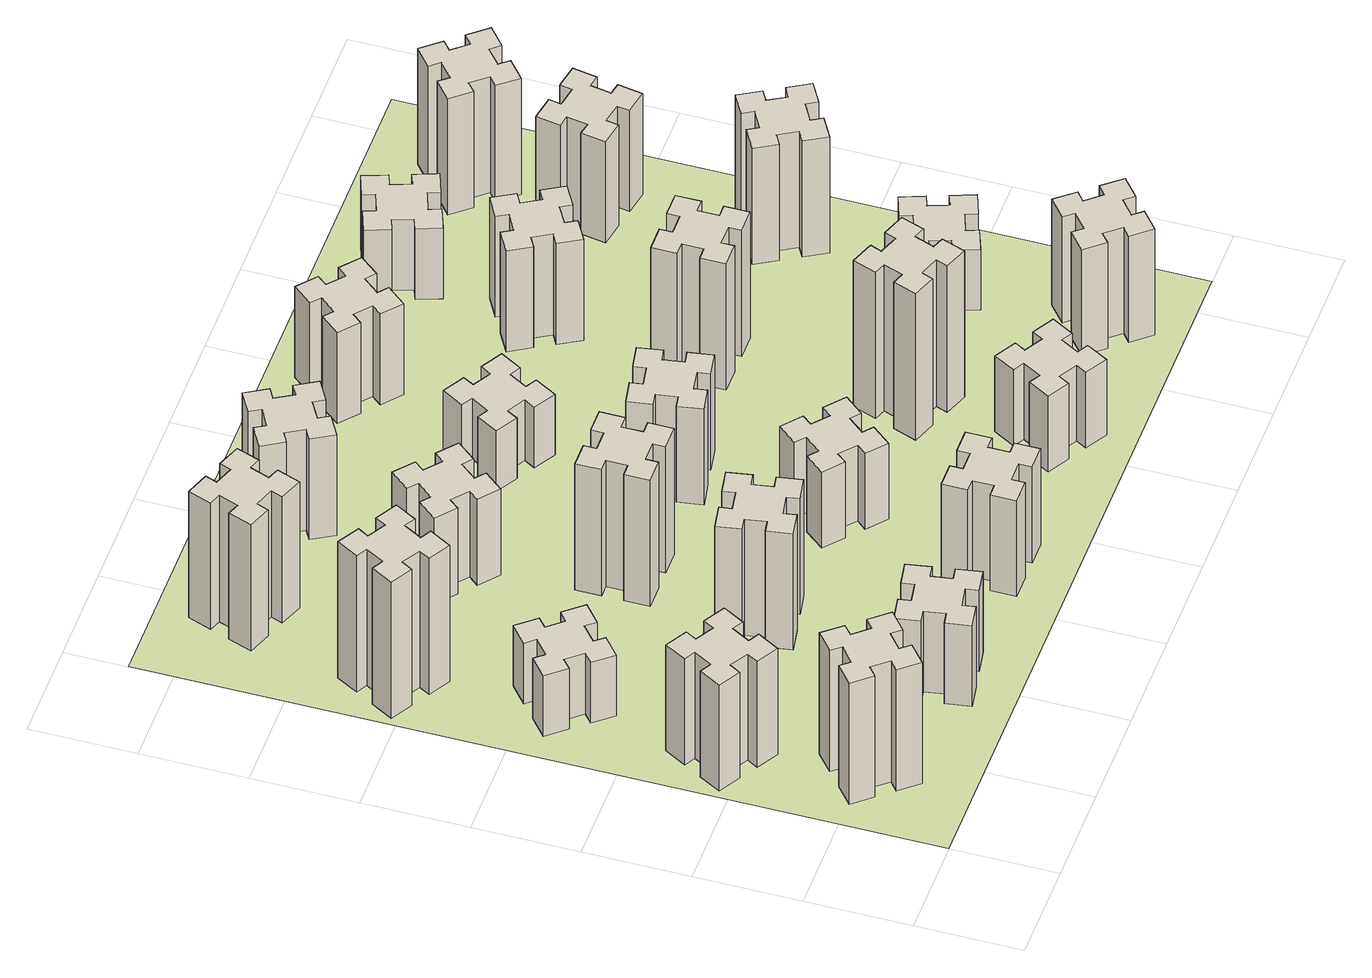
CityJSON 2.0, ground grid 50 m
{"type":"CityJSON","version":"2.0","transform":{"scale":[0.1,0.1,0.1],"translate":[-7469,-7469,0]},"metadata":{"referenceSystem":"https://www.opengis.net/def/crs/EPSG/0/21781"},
"CityObjects":{
"building1":{"type":"Building","attributes":{"class":"1000","function":"1000","usage":"1000","yearOfConstruction":2016,"roofType":"1000","measuredHeight":72,"storeysAboveGround":30,"storeysBelowGround":0},"geometry":[{"type":"Solid","lod":"1","boundaries":[[[[0,1,2,3,4,5,6,7,8,9,10,11,12,13,14,15,16,17,18,19]],[[17,16,20,21]],[[16,15,22,20]],[[15,14,23,22]],[[14,13,24,23]],[[13,12,25,24]],[[12,11,26,25]],[[11,10,27,26]],[[10,9,28,27]],[[9,8,29,28]],[[8,7,30,29]],[[7,6,31,30]],[[6,5,32,31]],[[5,4,33,32]],[[4,3,34,33]],[[3,2,35,34]],[[2,1,36,35]],[[1,0,37,36]],[[0,19,38,37]],[[19,18,39,38]],[[18,17,21,39]],[[24,25,26,27,28,29,30,31,32,33,34,35,36,37,38,39,21,20,22,23]]]]}]},
"building2":{"type":"Building","attributes":{"class":"1000","function":"1000","usage":"1000","yearOfConstruction":2016,"roofType":"1000","measuredHeight":63,"storeysAboveGround":30,"storeysBelowGround":0},"geometry":[{"type":"Solid","lod":"1","boundaries":[[[[40,41,42,43,44,45,46,47,48,49,50,51,52,53,54,55,56,57,58,59]],[[57,56,60,61]],[[56,55,62,60]],[[55,54,63,62]],[[54,53,64,63]],[[53,52,65,64]],[[52,51,66,65]],[[51,50,67,66]],[[50,49,68,67]],[[49,48,69,68]],[[48,47,70,69]],[[47,46,71,70]],[[46,45,72,71]],[[45,44,73,72]],[[44,43,74,73]],[[43,42,75,74]],[[42,41,76,75]],[[41,40,77,76]],[[40,59,78,77]],[[59,58,79,78]],[[58,57,61,79]],[[64,65,66,67,68,69,70,71,72,73,74,75,76,77,78,79,61,60,62,63]]]]}]},
"building3":{"type":"Building","attributes":{"class":"1000","function":"1000","usage":"1000","yearOfConstruction":2016,"roofType":"1000","measuredHeight":36,"storeysAboveGround":30,"storeysBelowGround":0},"geometry":[{"type":"Solid","lod":"1","boundaries":[[[[80,81,82,83,84,85,86,87,88,89,90,91,92,93,94,95,96,97,98,99]],[[97,96,100,101]],[[96,95,102,100]],[[95,94,103,102]],[[94,93,104,103]],[[93,92,105,104]],[[92,91,106,105]],[[91,90,107,106]],[[90,89,108,107]],[[89,88,109,108]],[[88,87,110,109]],[[87,86,111,110]],[[86,85,112,111]],[[85,84,113,112]],[[84,83,114,113]],[[83,82,115,114]],[[82,81,116,115]],[[81,80,117,116]],[[80,99,118,117]],[[99,98,119,118]],[[98,97,101,119]],[[104,105,106,107,108,109,110,111,112,113,114,115,116,117,118,119,101,100,102,103]]]]}]},
"building4":{"type":"Building","attributes":{"class":"1000","function":"1000","usage":"1000","yearOfConstruction":2016,"roofType":"1000","measuredHeight":81,"storeysAboveGround":30,"storeysBelowGround":0},"geometry":[{"type":"Solid","lod":"1","boundaries":[[[[120,121,122,123,124,125,126,127,128,129,130,131,132,133,134,135,136,137,138,139]],[[137,136,140,141]],[[136,135,142,140]],[[135,134,143,142]],[[134,133,144,143]],[[133,132,145,144]],[[132,131,146,145]],[[131,130,147,146]],[[130,129,148,147]],[[129,128,149,148]],[[128,127,150,149]],[[127,126,151,150]],[[126,125,152,151]],[[125,124,153,152]],[[124,123,154,153]],[[123,122,155,154]],[[122,121,156,155]],[[121,120,157,156]],[[120,139,158,157]],[[139,138,159,158]],[[138,137,141,159]],[[144,145,146,147,148,149,150,151,152,153,154,155,156,157,158,159,141,140,142,143]]]]}]},
"building5":{"type":"Building","attributes":{"class":"1000","function":"1000","usage":"1000","yearOfConstruction":2016,"roofType":"1000","measuredHeight":48,"storeysAboveGround":30,"storeysBelowGround":0},"geometry":[{"type":"Solid","lod":"1","boundaries":[[[[160,161,162,163,164,165,166,167,168,169,170,171,172,173,174,175,176,177,178,179]],[[177,176,180,181]],[[176,175,182,180]],[[175,174,183,182]],[[174,173,184,183]],[[173,172,185,184]],[[172,171,186,185]],[[171,170,187,186]],[[170,169,188,187]],[[169,168,189,188]],[[168,167,190,189]],[[167,166,191,190]],[[166,165,192,191]],[[165,164,193,192]],[[164,163,194,193]],[[163,162,195,194]],[[162,161,196,195]],[[161,160,197,196]],[[160,179,198,197]],[[179,178,199,198]],[[178,177,181,199]],[[184,185,186,187,188,189,190,191,192,193,194,195,196,197,198,199,181,180,182,183]]]]}]},
"building6":{"type":"Building","attributes":{"class":"1000","function":"1000","usage":"1000","yearOfConstruction":2016,"roofType":"1000","measuredHeight":75,"storeysAboveGround":30,"storeysBelowGround":0},"geometry":[{"type":"Solid","lod":"1","boundaries":[[[[200,201,202,203,204,205,206,207,208,209,210,211,212,213,214,215,216,217,218,219]],[[217,216,220,221]],[[216,215,222,220]],[[215,214,223,222]],[[214,213,224,223]],[[213,212,225,224]],[[212,211,226,225]],[[211,210,227,226]],[[210,209,228,227]],[[209,208,229,228]],[[208,207,230,229]],[[207,206,231,230]],[[206,205,232,231]],[[205,204,233,232]],[[204,203,234,233]],[[203,202,235,234]],[[202,201,236,235]],[[201,200,237,236]],[[200,219,238,237]],[[219,218,239,238]],[[218,217,221,239]],[[224,225,226,227,228,229,230,231,232,233,234,235,236,237,238,239,221,220,222,223]]]]}]},
"building7":{"type":"Building","attributes":{"class":"1000","function":"1000","usage":"1000","yearOfConstruction":2016,"roofType":"1000","measuredHeight":69,"storeysAboveGround":30,"storeysBelowGround":0},"geometry":[{"type":"Solid","lod":"1","boundaries":[[[[240,241,242,243,244,245,246,247,248,249,250,251,252,253,254,255,256,257,258,259]],[[257,256,260,261]],[[256,255,262,260]],[[255,254,263,262]],[[254,253,264,263]],[[253,252,265,264]],[[252,251,266,265]],[[251,250,267,266]],[[250,249,268,267]],[[249,248,269,268]],[[248,247,270,269]],[[247,246,271,270]],[[246,245,272,271]],[[245,244,273,272]],[[244,243,274,273]],[[243,242,275,274]],[[242,241,276,275]],[[241,240,277,276]],[[240,259,278,277]],[[259,258,279,278]],[[258,257,261,279]],[[264,265,266,267,268,269,270,271,272,273,274,275,276,277,278,279,261,260,262,263]]]]}]},
"building8":{"type":"Building","attributes":{"class":"1000","function":"1000","usage":"1000","yearOfConstruction":2016,"roofType":"1000","measuredHeight":75,"storeysAboveGround":30,"storeysBelowGround":0},"geometry":[{"type":"Solid","lod":"1","boundaries":[[[[280,281,282,283,284,285,286,287,288,289,290,291,292,293,294,295,296,297,298,299]],[[297,296,300,301]],[[296,295,302,300]],[[295,294,303,302]],[[294,293,304,303]],[[293,292,305,304]],[[292,291,306,305]],[[291,290,307,306]],[[290,289,308,307]],[[289,288,309,308]],[[288,287,310,309]],[[287,286,311,310]],[[286,285,312,311]],[[285,284,313,312]],[[284,283,314,313]],[[283,282,315,314]],[[282,281,316,315]],[[281,280,317,316]],[[280,299,318,317]],[[299,298,319,318]],[[298,297,301,319]],[[304,305,306,307,308,309,310,311,312,313,314,315,316,317,318,319,301,300,302,303]]]]}]},
"building9":{"type":"Building","attributes":{"class":"1000","function":"1000","usage":"1000","yearOfConstruction":2016,"roofType":"1000","measuredHeight":51,"storeysAboveGround":30,"storeysBelowGround":0},"geometry":[{"type":"Solid","lod":"1","boundaries":[[[[320,321,322,323,324,325,326,327,328,329,330,331,332,333,334,335,336,337,338,339]],[[337,336,340,341]],[[336,335,342,340]],[[335,334,343,342]],[[334,333,344,343]],[[333,332,345,344]],[[332,331,346,345]],[[331,330,347,346]],[[330,329,348,347]],[[329,328,349,348]],[[328,327,350,349]],[[327,326,351,350]],[[326,325,352,351]],[[325,324,353,352]],[[324,323,354,353]],[[323,322,355,354]],[[322,321,356,355]],[[321,320,357,356]],[[320,339,358,357]],[[339,338,359,358]],[[338,337,341,359]],[[344,345,346,347,348,349,350,351,352,353,354,355,356,357,358,359,341,340,342,343]]]]}]},
"building10":{"type":"Building","attributes":{"class":"1000","function":"1000","usage":"1000","yearOfConstruction":2016,"roofType":"1000","measuredHeight":57,"storeysAboveGround":30,"storeysBelowGround":0},"geometry":[{"type":"Solid","lod":"1","boundaries":[[[[360,361,362,363,364,365,366,367,368,369,370,371,372,373,374,375,376,377,378,379]],[[377,376,380,381]],[[376,375,382,380]],[[375,374,383,382]],[[374,373,384,383]],[[373,372,385,384]],[[372,371,386,385]],[[371,370,387,386]],[[370,369,388,387]],[[369,368,389,388]],[[368,367,390,389]],[[367,366,391,390]],[[366,365,392,391]],[[365,364,393,392]],[[364,363,394,393]],[[363,362,395,394]],[[362,361,396,395]],[[361,360,397,396]],[[360,379,398,397]],[[379,378,399,398]],[[378,377,381,399]],[[384,385,386,387,388,389,390,391,392,393,394,395,396,397,398,399,381,380,382,383]]]]}]},
"building11":{"type":"Building","attributes":{"class":"1000","function":"1000","usage":"1000","yearOfConstruction":2016,"roofType":"1000","measuredHeight":60,"storeysAboveGround":30,"storeysBelowGround":0},"geometry":[{"type":"Solid","lod":"1","boundaries":[[[[400,401,402,403,404,405,406,407,408,409,410,411,412,413,414,415,416,417,418,419]],[[417,416,420,421]],[[416,415,422,420]],[[415,414,423,422]],[[414,413,424,423]],[[413,412,425,424]],[[412,411,426,425]],[[411,410,427,426]],[[410,409,428,427]],[[409,408,429,428]],[[408,407,430,429]],[[407,406,431,430]],[[406,405,432,431]],[[405,404,433,432]],[[404,403,434,433]],[[403,402,435,434]],[[402,401,436,435]],[[401,400,437,436]],[[400,419,438,437]],[[419,418,439,438]],[[418,417,421,439]],[[424,425,426,427,428,429,430,431,432,433,434,435,436,437,438,439,421,420,422,423]]]]}]},
"building12":{"type":"Building","attributes":{"class":"1000","function":"1000","usage":"1000","yearOfConstruction":2016,"roofType":"1000","measuredHeight":45,"storeysAboveGround":30,"storeysBelowGround":0},"geometry":[{"type":"Solid","lod":"1","boundaries":[[[[440,441,442,443,444,445,446,447,448,449,450,451,452,453,454,455,456,457,458,459]],[[457,456,460,461]],[[456,455,462,460]],[[455,454,463,462]],[[454,453,464,463]],[[453,452,465,464]],[[452,451,466,465]],[[451,450,467,466]],[[450,449,468,467]],[[449,448,469,468]],[[448,447,470,469]],[[447,446,471,470]],[[446,445,472,471]],[[445,444,473,472]],[[444,443,474,473]],[[443,442,475,474]],[[442,441,476,475]],[[441,440,477,476]],[[440,459,478,477]],[[459,458,479,478]],[[458,457,461,479]],[[464,465,466,467,468,469,470,471,472,473,474,475,476,477,478,479,461,460,462,463]]]]}]},
"building13":{"type":"Building","attributes":{"class":"1000","function":"1000","usage":"1000","yearOfConstruction":2016,"roofType":"1000","measuredHeight":57,"storeysAboveGround":30,"storeysBelowGround":0},"geometry":[{"type":"Solid","lod":"1","boundaries":[[[[480,481,482,483,484,485,486,487,488,489,490,491,492,493,494,495,496,497,498,499]],[[497,496,500,501]],[[496,495,502,500]],[[495,494,503,502]],[[494,493,504,503]],[[493,492,505,504]],[[492,491,506,505]],[[491,490,507,506]],[[490,489,508,507]],[[489,488,509,508]],[[488,487,510,509]],[[487,486,511,510]],[[486,485,512,511]],[[485,484,513,512]],[[484,483,514,513]],[[483,482,515,514]],[[482,481,516,515]],[[481,480,517,516]],[[480,499,518,517]],[[499,498,519,518]],[[498,497,501,519]],[[504,505,506,507,508,509,510,511,512,513,514,515,516,517,518,519,501,500,502,503]]]]}]},
"building14":{"type":"Building","attributes":{"class":"1000","function":"1000","usage":"1000","yearOfConstruction":2016,"roofType":"1000","measuredHeight":36,"storeysAboveGround":30,"storeysBelowGround":0},"geometry":[{"type":"Solid","lod":"1","boundaries":[[[[520,521,522,523,524,525,526,527,528,529,530,531,532,533,534,535,536,537,538,539]],[[537,536,540,541]],[[536,535,542,540]],[[535,534,543,542]],[[534,533,544,543]],[[533,532,545,544]],[[532,531,546,545]],[[531,530,547,546]],[[530,529,548,547]],[[529,528,549,548]],[[528,527,550,549]],[[527,526,551,550]],[[526,525,552,551]],[[525,524,553,552]],[[524,523,554,553]],[[523,522,555,554]],[[522,521,556,555]],[[521,520,557,556]],[[520,539,558,557]],[[539,538,559,558]],[[538,537,541,559]],[[544,545,546,547,548,549,550,551,552,553,554,555,556,557,558,559,541,540,542,543]]]]}]},
"building15":{"type":"Building","attributes":{"class":"1000","function":"1000","usage":"1000","yearOfConstruction":2016,"roofType":"1000","measuredHeight":45,"storeysAboveGround":30,"storeysBelowGround":0},"geometry":[{"type":"Solid","lod":"1","boundaries":[[[[560,561,562,563,564,565,566,567,568,569,570,571,572,573,574,575,576,577,578,579]],[[577,576,580,581]],[[576,575,582,580]],[[575,574,583,582]],[[574,573,584,583]],[[573,572,585,584]],[[572,571,586,585]],[[571,570,587,586]],[[570,569,588,587]],[[569,568,589,588]],[[568,567,590,589]],[[567,566,591,590]],[[566,565,592,591]],[[565,564,593,592]],[[564,563,594,593]],[[563,562,595,594]],[[562,561,596,595]],[[561,560,597,596]],[[560,579,598,597]],[[579,578,599,598]],[[578,577,581,599]],[[584,585,586,587,588,589,590,591,592,593,594,595,596,597,598,599,581,580,582,583]]]]}]},
"building16":{"type":"Building","attributes":{"class":"1000","function":"1000","usage":"1000","yearOfConstruction":2016,"roofType":"1000","measuredHeight":87,"storeysAboveGround":30,"storeysBelowGround":0},"geometry":[{"type":"Solid","lod":"1","boundaries":[[[[600,601,602,603,604,605,606,607,608,609,610,611,612,613,614,615,616,617,618,619]],[[617,616,620,621]],[[616,615,622,620]],[[615,614,623,622]],[[614,613,624,623]],[[613,612,625,624]],[[612,611,626,625]],[[611,610,627,626]],[[610,609,628,627]],[[609,608,629,628]],[[608,607,630,629]],[[607,606,631,630]],[[606,605,632,631]],[[605,604,633,632]],[[604,603,634,633]],[[603,602,635,634]],[[602,601,636,635]],[[601,600,637,636]],[[600,619,638,637]],[[619,618,639,638]],[[618,617,621,639]],[[624,625,626,627,628,629,630,631,632,633,634,635,636,637,638,639,621,620,622,623]]]]}]},
"building17":{"type":"Building","attributes":{"class":"1000","function":"1000","usage":"1000","yearOfConstruction":2016,"roofType":"1000","measuredHeight":54,"storeysAboveGround":30,"storeysBelowGround":0},"geometry":[{"type":"Solid","lod":"1","boundaries":[[[[640,641,642,643,644,645,646,647,648,649,650,651,652,653,654,655,656,657,658,659]],[[657,656,660,661]],[[656,655,662,660]],[[655,654,663,662]],[[654,653,664,663]],[[653,652,665,664]],[[652,651,666,665]],[[651,650,667,666]],[[650,649,668,667]],[[649,648,669,668]],[[648,647,670,669]],[[647,646,671,670]],[[646,645,672,671]],[[645,644,673,672]],[[644,643,674,673]],[[643,642,675,674]],[[642,641,676,675]],[[641,640,677,676]],[[640,659,678,677]],[[659,658,679,678]],[[658,657,661,679]],[[664,665,666,667,668,669,670,671,672,673,674,675,676,677,678,679,661,660,662,663]]]]}]},
"building18":{"type":"Building","attributes":{"class":"1000","function":"1000","usage":"1000","yearOfConstruction":2016,"roofType":"1000","measuredHeight":75,"storeysAboveGround":30,"storeysBelowGround":0},"geometry":[{"type":"Solid","lod":"1","boundaries":[[[[680,681,682,683,684,685,686,687,688,689,690,691,692,693,694,695,696,697,698,699]],[[697,696,700,701]],[[696,695,702,700]],[[695,694,703,702]],[[694,693,704,703]],[[693,692,705,704]],[[692,691,706,705]],[[691,690,707,706]],[[690,689,708,707]],[[689,688,709,708]],[[688,687,710,709]],[[687,686,711,710]],[[686,685,712,711]],[[685,684,713,712]],[[684,683,714,713]],[[683,682,715,714]],[[682,681,716,715]],[[681,680,717,716]],[[680,699,718,717]],[[699,698,719,718]],[[698,697,701,719]],[[704,705,706,707,708,709,710,711,712,713,714,715,716,717,718,719,701,700,702,703]]]]}]},
"building19":{"type":"Building","attributes":{"class":"1000","function":"1000","usage":"1000","yearOfConstruction":2016,"roofType":"1000","measuredHeight":60,"storeysAboveGround":30,"storeysBelowGround":0},"geometry":[{"type":"Solid","lod":"1","boundaries":[[[[720,721,722,723,724,725,726,727,728,729,730,731,732,733,734,735,736,737,738,739]],[[737,736,740,741]],[[736,735,742,740]],[[735,734,743,742]],[[734,733,744,743]],[[733,732,745,744]],[[732,731,746,745]],[[731,730,747,746]],[[730,729,748,747]],[[729,728,749,748]],[[728,727,750,749]],[[727,726,751,750]],[[726,725,752,751]],[[725,724,753,752]],[[724,723,754,753]],[[723,722,755,754]],[[722,721,756,755]],[[721,720,757,756]],[[720,739,758,757]],[[739,738,759,758]],[[738,737,741,759]],[[744,745,746,747,748,749,750,751,752,753,754,755,756,757,758,759,741,740,742,743]]]]}]},
"building20":{"type":"Building","attributes":{"class":"1000","function":"1000","usage":"1000","yearOfConstruction":2016,"roofType":"1000","measuredHeight":63,"storeysAboveGround":30,"storeysBelowGround":0},"geometry":[{"type":"Solid","lod":"1","boundaries":[[[[760,761,762,763,764,765,766,767,768,769,770,771,772,773,774,775,776,777,778,779]],[[777,776,780,781]],[[776,775,782,780]],[[775,774,783,782]],[[774,773,784,783]],[[773,772,785,784]],[[772,771,786,785]],[[771,770,787,786]],[[770,769,788,787]],[[769,768,789,788]],[[768,767,790,789]],[[767,766,791,790]],[[766,765,792,791]],[[765,764,793,792]],[[764,763,794,793]],[[763,762,795,794]],[[762,761,796,795]],[[761,760,797,796]],[[760,779,798,797]],[[779,778,799,798]],[[778,777,781,799]],[[784,785,786,787,788,789,790,791,792,793,794,795,796,797,798,799,781,780,782,783]]]]}]},
"building21":{"type":"Building","attributes":{"class":"1000","function":"1000","usage":"1000","yearOfConstruction":2016,"roofType":"1000","measuredHeight":36,"storeysAboveGround":30,"storeysBelowGround":0},"geometry":[{"type":"Solid","lod":"1","boundaries":[[[[800,801,802,803,804,805,806,807,808,809,810,811,812,813,814,815,816,817,818,819]],[[817,816,820,821]],[[816,815,822,820]],[[815,814,823,822]],[[814,813,824,823]],[[813,812,825,824]],[[812,811,826,825]],[[811,810,827,826]],[[810,809,828,827]],[[809,808,829,828]],[[808,807,830,829]],[[807,806,831,830]],[[806,805,832,831]],[[805,804,833,832]],[[804,803,834,833]],[[803,802,835,834]],[[802,801,836,835]],[[801,800,837,836]],[[800,819,838,837]],[[819,818,839,838]],[[818,817,821,839]],[[824,825,826,827,828,829,830,831,832,833,834,835,836,837,838,839,821,820,822,823]]]]}]},
"building22":{"type":"Building","attributes":{"class":"1000","function":"1000","usage":"1000","yearOfConstruction":2016,"roofType":"1000","measuredHeight":42,"storeysAboveGround":30,"storeysBelowGround":0},"geometry":[{"type":"Solid","lod":"1","boundaries":[[[[840,841,842,843,844,845,846,847,848,849,850,851,852,853,854,855,856,857,858,859]],[[857,856,860,861]],[[856,855,862,860]],[[855,854,863,862]],[[854,853,864,863]],[[853,852,865,864]],[[852,851,866,865]],[[851,850,867,866]],[[850,849,868,867]],[[849,848,869,868]],[[848,847,870,869]],[[847,846,871,870]],[[846,845,872,871]],[[845,844,873,872]],[[844,843,874,873]],[[843,842,875,874]],[[842,841,876,875]],[[841,840,877,876]],[[840,859,878,877]],[[859,858,879,878]],[[858,857,861,879]],[[864,865,866,867,868,869,870,871,872,873,874,875,876,877,878,879,861,860,862,863]]]]}]},
"building23":{"type":"Building","attributes":{"class":"1000","function":"1000","usage":"1000","yearOfConstruction":2016,"roofType":"1000","measuredHeight":69,"storeysAboveGround":30,"storeysBelowGround":0},"geometry":[{"type":"Solid","lod":"1","boundaries":[[[[880,881,882,883,884,885,886,887,888,889,890,891,892,893,894,895,896,897,898,899]],[[897,896,900,901]],[[896,895,902,900]],[[895,894,903,902]],[[894,893,904,903]],[[893,892,905,904]],[[892,891,906,905]],[[891,890,907,906]],[[890,889,908,907]],[[889,888,909,908]],[[888,887,910,909]],[[887,886,911,910]],[[886,885,912,911]],[[885,884,913,912]],[[884,883,914,913]],[[883,882,915,914]],[[882,881,916,915]],[[881,880,917,916]],[[880,899,918,917]],[[899,898,919,918]],[[898,897,901,919]],[[904,905,906,907,908,909,910,911,912,913,914,915,916,917,918,919,901,900,902,903]]]]}]},
"building24":{"type":"Building","attributes":{"class":"1000","function":"1000","usage":"1000","yearOfConstruction":2016,"roofType":"1000","measuredHeight":60,"storeysAboveGround":30,"storeysBelowGround":0},"geometry":[{"type":"Solid","lod":"1","boundaries":[[[[920,921,922,923,924,925,926,927,928,929,930,931,932,933,934,935,936,937,938,939]],[[937,936,940,941]],[[936,935,942,940]],[[935,934,943,942]],[[934,933,944,943]],[[933,932,945,944]],[[932,931,946,945]],[[931,930,947,946]],[[930,929,948,947]],[[929,928,949,948]],[[928,927,950,949]],[[927,926,951,950]],[[926,925,952,951]],[[925,924,953,952]],[[924,923,954,953]],[[923,922,955,954]],[[922,921,956,955]],[[921,920,957,956]],[[920,939,958,957]],[[939,938,959,958]],[[938,937,941,959]],[[944,945,946,947,948,949,950,951,952,953,954,955,956,957,958,959,941,940,942,943]]]]}]},
"building25":{"type":"Building","attributes":{"class":"1000","function":"1000","usage":"1000","yearOfConstruction":2016,"roofType":"1000","measuredHeight":69,"storeysAboveGround":30,"storeysBelowGround":0},"geometry":[{"type":"Solid","lod":"1","boundaries":[[[[960,961,962,963,964,965,966,967,968,969,970,971,972,973,974,975,976,977,978,979]],[[977,976,980,981]],[[976,975,982,980]],[[975,974,983,982]],[[974,973,984,983]],[[973,972,985,984]],[[972,971,986,985]],[[971,970,987,986]],[[970,969,988,987]],[[969,968,989,988]],[[968,967,990,989]],[[967,966,991,990]],[[966,965,992,991]],[[965,964,993,992]],[[964,963,994,993]],[[963,962,995,994]],[[962,961,996,995]],[[961,960,997,996]],[[960,979,998,997]],[[979,978,999,998]],[[978,977,981,999]],[[984,985,986,987,988,989,990,991,992,993,994,995,996,997,998,999,981,980,982,983]]]]}]},
"landuse1":{"type":"LandUse","attributes":{"name":"plot1","function":"1010"},"geometry":[{"type":"MultiSurface","lod":"1","boundaries":[[[1000,1001,1002,1003]]]}]}
},
"vertices":[
[408,359,0],[484,423,0],[523,377,0],[615,454,0],[538,546,0],[492,508,0],[427,584,0],[473,623,0],[396,715,0],[304,638,0],[343,592,0],[266,527,0],[228,573,0],[136,496,0],[213,404,0],[259,443,0],[323,366,0],[277,328,0],[354,236,0],[446,313,0],[323,366,720],[277,328,720],[259,443,720],[213,404,720],[136,496,720],[228,573,720],[266,527,720],[343,592,720],[304,638,720],[396,715,720],[473,623,720],[427,584,720],[492,508,720],[538,546,720],[615,454,720],[523,377,720],[484,423,720],[408,359,720],[446,313,720],[354,236,720],
[374,1186,0],[287,1236,0],[317,1288,0],[213,1348,0],[153,1244,0],[205,1214,0],[155,1127,0],[103,1157,0],[43,1053,0],[147,993,0],[177,1045,0],[264,995,0],[234,943,0],[338,883,0],[398,987,0],[346,1017,0],[396,1104,0],[448,1074,0],[508,1178,0],[404,1238,0],[396,1104,630],[448,1074,630],[346,1017,630],[398,987,630],[338,883,630],[234,943,630],[264,995,630],[177,1045,630],[147,993,630],[43,1053,630],[103,1157,630],[155,1127,630],[205,1214,630],[153,1244,630],[213,1348,630],[317,1288,630],[287,1236,630],[374,1186,630],[404,1238,630],[508,1178,630],
[492,1888,0],[427,1964,0],[473,2003,0],[396,2095,0],[304,2018,0],[343,1972,0],[266,1907,0],[228,1953,0],[136,1876,0],[213,1784,0],[259,1823,0],[323,1746,0],[277,1708,0],[354,1616,0],[446,1693,0],[408,1739,0],[484,1803,0],[523,1757,0],[615,1834,0],[538,1926,0],[484,1803,360],[523,1757,360],[408,1739,360],[446,1693,360],[354,1616,360],[277,1708,360],[323,1746,360],[259,1823,360],[213,1784,360],[136,1876,360],[228,1953,360],[266,1907,360],[343,1972,360],[304,2018,360],[396,2095,360],[473,2003,360],[427,1964,360],[492,1888,360],[538,1926,360],[615,1834,360],
[177,2525,0],[264,2475,0],[234,2423,0],[338,2363,0],[398,2467,0],[346,2497,0],[396,2584,0],[448,2554,0],[508,2658,0],[404,2718,0],[374,2666,0],[287,2716,0],[317,2768,0],[213,2828,0],[153,2724,0],[205,2694,0],[155,2607,0],[103,2637,0],[43,2533,0],[147,2473,0],[155,2607,810],[103,2637,810],[205,2694,810],[153,2724,810],[213,2828,810],[317,2768,810],[287,2716,810],[374,2666,810],[404,2718,810],[508,2658,810],[448,2554,810],[396,2584,810],[346,2497,810],[398,2467,810],[338,2363,810],[234,2423,810],[264,2475,810],[177,2525,810],[147,2473,810],[43,2533,810],
[1045,492,0],[947,475,0],[937,534,0],[818,513,0],[839,395,0],[898,405,0],[916,307,0],[857,297,0],[877,178,0],[996,199,0],[985,258,0],[1084,276,0],[1094,217,0],[1212,237,0],[1191,356,0],[1132,345,0],[1115,444,0],[1174,454,0],[1153,572,0],[1035,551,0],[1115,444,480],[1174,454,480],[1132,345,480],[1191,356,480],[1212,237,480],[1094,217,480],[1084,276,480],[985,258,480],[996,199,480],[877,178,480],[857,297,480],[916,307,480],[898,405,480],[839,395,480],[818,513,480],[937,534,480],[947,475,480],[1045,492,480],[1035,551,480],[1153,572,480],
[389,3420,0],[355,3326,0],[299,3347,0],[257,3234,0],[370,3193,0],[391,3249,0],[485,3215,0],[464,3159,0],[577,3117,0],[618,3230,0],[562,3251,0],[596,3345,0],[652,3324,0],[693,3437,0],[580,3478,0],[560,3422,0],[466,3456,0],[487,3512,0],[374,3553,0],[333,3440,0],[466,3456,750],[487,3512,750],[560,3422,750],[580,3478,750],[693,3437,750],[652,3324,750],[596,3345,750],[562,3251,750],[618,3230,750],[577,3117,750],[464,3159,750],[485,3215,750],[391,3249,750],[370,3193,750],[257,3234,750],[299,3347,750],[355,3326,750],[389,3420,750],[333,3440,750],[374,3553,750],
[1145,1332,0],[1047,1315,0],[1037,1374,0],[918,1353,0],[939,1235,0],[998,1245,0],[1016,1147,0],[957,1137,0],[977,1018,0],[1096,1039,0],[1085,1098,0],[1184,1116,0],[1194,1057,0],[1312,1077,0],[1291,1196,0],[1232,1185,0],[1215,1284,0],[1274,1294,0],[1253,1412,0],[1135,1391,0],[1215,1284,690],[1274,1294,690],[1232,1185,690],[1291,1196,690],[1312,1077,690],[1194,1057,690],[1184,1116,690],[1085,1098,690],[1096,1039,690],[977,1018,690],[957,1137,690],[1016,1147,690],[998,1245,690],[939,1235,690],[918,1353,690],[1037,1374,690],[1047,1315,690],[1145,1332,690],[1135,1391,690],[1253,1412,690],
[1265,1965,0],[1165,1965,0],[1165,2025,0],[1045,2025,0],[1045,1905,0],[1105,1905,0],[1105,1805,0],[1045,1805,0],[1045,1685,0],[1165,1685,0],[1165,1745,0],[1265,1745,0],[1265,1685,0],[1385,1685,0],[1385,1805,0],[1325,1805,0],[1325,1905,0],[1385,1905,0],[1385,2025,0],[1265,2025,0],[1325,1905,750],[1385,1905,750],[1325,1805,750],[1385,1805,750],[1385,1685,750],[1265,1685,750],[1265,1745,750],[1165,1745,750],[1165,1685,750],[1045,1685,750],[1045,1805,750],[1105,1805,750],[1105,1905,750],[1045,1905,750],[1045,2025,750],[1165,2025,750],[1165,1965,750],[1265,1965,750],[1265,2025,750],[1385,2025,750],
[1124,2647,0],[1048,2712,0],[1086,2758,0],[994,2835,0],[917,2743,0],[963,2704,0],[899,2628,0],[853,2666,0],[776,2574,0],[868,2497,0],[906,2543,0],[983,2479,0],[944,2433,0],[1036,2356,0],[1113,2448,0],[1067,2486,0],[1132,2563,0],[1178,2524,0],[1255,2616,0],[1163,2693,0],[1132,2563,510],[1178,2524,510],[1067,2486,510],[1113,2448,510],[1036,2356,510],[944,2433,510],[983,2479,510],[906,2543,510],[868,2497,510],[776,2574,510],[853,2666,510],[899,2628,510],[963,2704,510],[917,2743,510],[994,2835,510],[1086,2758,510],[1048,2712,510],[1124,2647,510],[1163,2693,510],[1255,2616,510],
[1805,485,0],[1705,485,0],[1705,545,0],[1585,545,0],[1585,425,0],[1645,425,0],[1645,325,0],[1585,325,0],[1585,205,0],[1705,205,0],[1705,265,0],[1805,265,0],[1805,205,0],[1925,205,0],[1925,325,0],[1865,325,0],[1865,425,0],[1925,425,0],[1925,545,0],[1805,545,0],[1865,425,570],[1925,425,570],[1865,325,570],[1925,325,570],[1925,205,570],[1805,205,570],[1805,265,570],[1705,265,570],[1705,205,570],[1585,205,570],[1585,325,570],[1645,325,570],[1645,425,570],[1585,425,570],[1585,545,570],[1705,545,570],[1705,485,570],[1805,485,570],[1805,545,570],[1925,545,570],
[1236,3347,0],[1186,3434,0],[1238,3464,0],[1178,3568,0],[1074,3508,0],[1104,3456,0],[1017,3406,0],[987,3458,0],[883,3398,0],[943,3294,0],[995,3324,0],[1045,3237,0],[993,3207,0],[1053,3103,0],[1157,3163,0],[1127,3215,0],[1214,3265,0],[1244,3213,0],[1348,3273,0],[1288,3377,0],[1214,3265,600],[1244,3213,600],[1127,3215,600],[1157,3163,600],[1053,3103,600],[993,3207,600],[1045,3237,600],[995,3324,600],[943,3294,600],[883,3398,600],[987,3458,600],[1017,3406,600],[1104,3456,600],[1074,3508,600],[1178,3568,600],[1238,3464,600],[1186,3434,600],[1236,3347,600],[1288,3377,600],[1348,3273,600],
[1803,1224,0],[1739,1148,0],[1693,1186,0],[1616,1094,0],[1708,1017,0],[1746,1063,0],[1823,999,0],[1784,953,0],[1876,876,0],[1953,968,0],[1907,1006,0],[1972,1083,0],[2018,1044,0],[2095,1136,0],[2003,1213,0],[1964,1167,0],[1888,1232,0],[1926,1278,0],[1834,1355,0],[1757,1263,0],[1888,1232,450],[1926,1278,450],[1964,1167,450],[2003,1213,450],[2095,1136,450],[2018,1044,450],[1972,1083,450],[1907,1006,450],[1953,968,450],[1876,876,450],[1784,953,450],[1823,999,450],[1746,1063,450],[1708,1017,450],[1616,1094,450],[1693,1186,450],[1739,1148,450],[1803,1224,450],[1757,1263,450],[1834,1355,450],
[1885,1972,0],[1787,1955,0],[1777,2014,0],[1658,1993,0],[1679,1875,0],[1738,1885,0],[1756,1787,0],[1697,1777,0],[1717,1658,0],[1836,1679,0],[1825,1738,0],[1924,1756,0],[1934,1697,0],[2052,1717,0],[2031,1836,0],[1972,1825,0],[1955,1924,0],[2014,1934,0],[1993,2052,0],[1875,2031,0],[1955,1924,570],[2014,1934,570],[1972,1825,570],[2031,1836,570],[2052,1717,570],[1934,1697,570],[1924,1756,570],[1825,1738,570],[1836,1679,570],[1717,1658,570],[1697,1777,570],[1756,1787,570],[1738,1885,570],[1679,1875,570],[1658,1993,570],[1777,2014,570],[1787,1955,570],[1885,1972,570],[1875,2031,570],[1993,2052,570],
[1657,2525,0],[1744,2475,0],[1714,2423,0],[1818,2363,0],[1878,2467,0],[1826,2497,0],[1876,2584,0],[1928,2554,0],[1988,2658,0],[1884,2718,0],[1854,2666,0],[1767,2716,0],[1797,2768,0],[1693,2828,0],[1633,2724,0],[1685,2694,0],[1635,2607,0],[1583,2637,0],[1523,2533,0],[1627,2473,0],[1635,2607,360],[1583,2637,360],[1685,2694,360],[1633,2724,360],[1693,2828,360],[1797,2768,360],[1767,2716,360],[1854,2666,360],[1884,2718,360],[1988,2658,360],[1928,2554,360],[1876,2584,360],[1826,2497,360],[1878,2467,360],[1818,2363,360],[1714,2423,360],[1744,2475,360],[1657,2525,360],[1627,2473,360],[1523,2533,360],
[2497,305,0],[2584,255,0],[2554,203,0],[2658,143,0],[2718,247,0],[2666,277,0],[2716,364,0],[2768,334,0],[2828,438,0],[2724,498,0],[2694,446,0],[2607,496,0],[2637,548,0],[2533,608,0],[2473,504,0],[2525,474,0],[2475,387,0],[2423,417,0],[2363,313,0],[2467,253,0],[2475,387,450],[2423,417,450],[2525,474,450],[2473,504,450],[2533,608,450],[2637,548,450],[2607,496,450],[2694,446,450],[2724,498,450],[2828,438,450],[2768,334,450],[2716,364,450],[2666,277,450],[2718,247,450],[2658,143,450],[2554,203,450],[2584,255,450],[2497,305,450],[2467,253,450],[2363,313,450],
[2511,929,0],[2605,895,0],[2584,839,0],[2697,797,0],[2738,910,0],[2682,931,0],[2716,1025,0],[2772,1004,0],[2813,1117,0],[2700,1158,0],[2680,1102,0],[2586,1136,0],[2607,1192,0],[2494,1233,0],[2453,1120,0],[2509,1100,0],[2475,1006,0],[2419,1027,0],[2377,914,0],[2490,873,0],[2475,1006,870],[2419,1027,870],[2509,1100,870],[2453,1120,870],[2494,1233,870],[2607,1192,870],[2586,1136,870],[2680,1102,870],[2700,1158,870],[2813,1117,870],[2772,1004,870],[2716,1025,870],[2682,931,870],[2738,910,870],[2697,797,870],[2584,839,870],[2605,895,870],[2511,929,870],[2490,873,870],[2377,914,870],
[2007,3226,0],[2072,3303,0],[2118,3264,0],[2195,3356,0],[2103,3433,0],[2064,3387,0],[1988,3452,0],[2026,3498,0],[1934,3575,0],[1857,3483,0],[1903,3444,0],[1839,3368,0],[1793,3406,0],[1716,3314,0],[1808,3237,0],[1846,3283,0],[1923,3219,0],[1884,3173,0],[1976,3096,0],[2053,3188,0],[1923,3219,540],[1884,3173,540],[1846,3283,540],[1808,3237,540],[1716,3314,540],[1793,3406,540],[1839,3368,540],[1903,3444,540],[1857,3483,540],[1934,3575,540],[2026,3498,540],[1988,3452,540],[2064,3387,540],[2103,3433,540],[2195,3356,540],[2118,3264,540],[2072,3303,540],[2007,3226,540],[2053,3188,540],[1976,3096,540],
[2485,2005,0],[2485,1905,0],[2425,1905,0],[2425,1785,0],[2545,1785,0],[2545,1845,0],[2645,1845,0],[2645,1785,0],[2765,1785,0],[2765,1905,0],[2705,1905,0],[2705,2005,0],[2765,2005,0],[2765,2125,0],[2645,2125,0],[2645,2065,0],[2545,2065,0],[2545,2125,0],[2425,2125,0],[2425,2005,0],[2545,2065,750],[2545,2125,750],[2645,2065,750],[2645,2125,750],[2765,2125,750],[2765,2005,750],[2705,2005,750],[2705,1905,750],[2765,1905,750],[2765,1785,750],[2645,1785,750],[2645,1845,750],[2545,1845,750],[2545,1785,750],[2425,1785,750],[2425,1905,750],[2485,1905,750],[2485,2005,750],[2425,2005,750],[2425,2125,750],
[2584,2816,0],[2497,2766,0],[2467,2818,0],[2363,2758,0],[2423,2654,0],[2475,2684,0],[2525,2597,0],[2473,2567,0],[2533,2463,0],[2637,2523,0],[2607,2575,0],[2694,2625,0],[2724,2573,0],[2828,2633,0],[2768,2737,0],[2716,2707,0],[2666,2794,0],[2718,2824,0],[2658,2928,0],[2554,2868,0],[2666,2794,600],[2718,2824,600],[2716,2707,600],[2768,2737,600],[2828,2633,600],[2724,2573,600],[2694,2625,600],[2607,2575,600],[2637,2523,600],[2533,2463,600],[2473,2567,600],[2525,2597,600],[2475,2684,600],[2423,2654,600],[2363,2758,600],[2467,2818,600],[2497,2766,600],[2584,2816,600],[2554,2868,600],[2658,2928,600],
[3368,259,0],[3444,323,0],[3483,277,0],[3575,354,0],[3498,446,0],[3452,408,0],[3387,484,0],[3433,523,0],[3356,615,0],[3264,538,0],[3303,492,0],[3226,427,0],[3188,473,0],[3096,396,0],[3173,304,0],[3219,343,0],[3283,266,0],[3237,228,0],[3314,136,0],[3406,213,0],[3283,266,630],[3237,228,630],[3219,343,630],[3173,304,630],[3096,396,630],[3188,473,630],[3226,427,630],[3303,492,630],[3264,538,630],[3356,615,630],[3433,523,630],[3387,484,630],[3452,408,630],[3498,446,630],[3575,354,630],[3483,277,630],[3444,323,630],[3368,259,630],[3406,213,630],[3314,136,630],
[3456,1106,0],[3422,1200,0],[3478,1220,0],[3437,1333,0],[3324,1292,0],[3345,1236,0],[3251,1202,0],[3230,1258,0],[3117,1217,0],[3159,1104,0],[3215,1125,0],[3249,1031,0],[3193,1010,0],[3234,897,0],[3347,939,0],[3326,995,0],[3420,1029,0],[3440,973,0],[3553,1014,0],[3512,1127,0],[3420,1029,360],[3440,973,360],[3326,995,360],[3347,939,360],[3234,897,360],[3193,1010,360],[3249,1031,360],[3215,1125,360],[3159,1104,360],[3117,1217,360],[3230,1258,360],[3251,1202,360],[3345,1236,360],[3324,1292,360],[3437,1333,360],[3478,1220,360],[3422,1200,360],[3456,1106,360],[3512,1127,360],[3553,1014,360],
[2686,3215,0],[2780,3249,0],[2800,3193,0],[2913,3234,0],[2872,3347,0],[2816,3326,0],[2782,3420,0],[2838,3440,0],[2797,3553,0],[2684,3512,0],[2705,3456,0],[2611,3422,0],[2590,3478,0],[2477,3437,0],[2519,3324,0],[2575,3345,0],[2609,3251,0],[2553,3230,0],[2594,3117,0],[2707,3159,0],[2609,3251,420],[2553,3230,420],[2575,3345,420],[2519,3324,420],[2477,3437,420],[2590,3478,420],[2611,3422,420],[2705,3456,420],[2684,3512,420],[2797,3553,420],[2838,3440,420],[2782,3420,420],[2816,3326,420],[2872,3347,420],[2913,3234,420],[2800,3193,420],[2780,3249,420],[2686,3215,420],[2707,3159,420],[2594,3117,420],
[3315,1844,0],[3365,1757,0],[3313,1727,0],[3373,1623,0],[3477,1683,0],[3447,1735,0],[3534,1785,0],[3564,1733,0],[3668,1793,0],[3608,1897,0],[3556,1867,0],[3506,1954,0],[3558,1984,0],[3498,2088,0],[3394,2028,0],[3424,1976,0],[3337,1926,0],[3307,1978,0],[3203,1918,0],[3263,1814,0],[3337,1926,690],[3307,1978,690],[3424,1976,690],[3394,2028,690],[3498,2088,690],[3558,1984,690],[3506,1954,690],[3556,1867,690],[3608,1897,690],[3668,1793,690],[3564,1733,690],[3534,1785,690],[3447,1735,690],[3477,1683,690],[3373,1623,690],[3313,1727,690],[3365,1757,690],[3315,1844,690],[3263,1814,690],[3203,1918,690],
[3404,2795,0],[3305,2812,0],[3316,2871,0],[3197,2892,0],[3177,2774,0],[3236,2764,0],[3218,2665,0],[3159,2676,0],[3138,2557,0],[3257,2537,0],[3267,2596,0],[3365,2578,0],[3355,2519,0],[3473,2498,0],[3494,2617,0],[3435,2627,0],[3452,2725,0],[3511,2715,0],[3532,2833,0],[3414,2854,0],[3452,2725,600],[3511,2715,600],[3435,2627,600],[3494,2617,600],[3473,2498,600],[3355,2519,600],[3365,2578,600],[3267,2596,600],[3257,2537,600],[3138,2557,600],[3159,2676,600],[3218,2665,600],[3236,2764,600],[3177,2774,600],[3197,2892,600],[3316,2871,600],[3305,2812,600],[3404,2795,600],[3414,2854,600],[3532,2833,600],
[3368,3119,0],[3444,3183,0],[3483,3137,0],[3575,3214,0],[3498,3306,0],[3452,3268,0],[3387,3344,0],[3433,3383,0],[3356,3475,0],[3264,3398,0],[3303,3352,0],[3226,3287,0],[3188,3333,0],[3096,3256,0],[3173,3164,0],[3219,3203,0],[3283,3126,0],[3237,3088,0],[3314,2996,0],[3406,3073,0],[3283,3126,690],[3237,3088,690],[3219,3203,690],[3173,3164,690],[3096,3256,690],[3188,3333,690],[3226,3287,690],[3303,3352,690],[3264,3398,690],[3356,3475,690],[3433,3383,690],[3387,3344,690],[3452,3268,690],[3498,3306,690],[3575,3214,690],[3483,3137,690],[3444,3183,690],[3368,3119,690],[3406,3073,690],[3314,2996,690],
[5,3705,0],[3705,3705,0],[3705,5,0],[5,5,0]
]}
